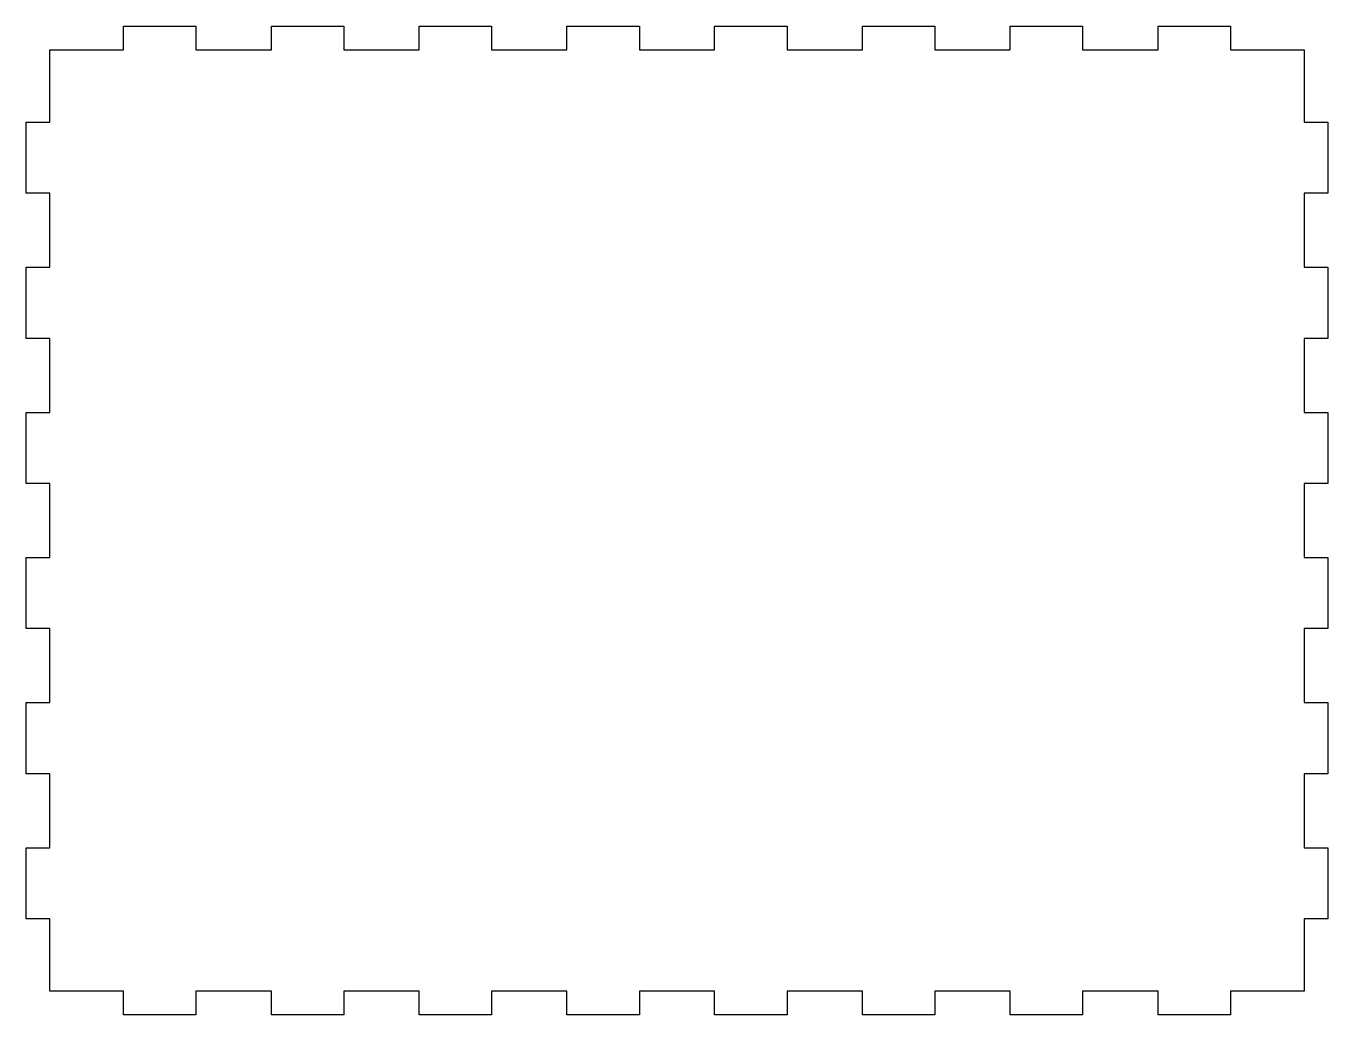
# Model space of a CAD drawing. Header units: metres. Extents: x -3 to 172, y -3 to 130.
import ezdxf

# ---------------------------------------------------------------- set-up
doc = ezdxf.new("R2010")
doc.units = ezdxf.units.M
doc.layers.add('bottom', color=7, linetype='Continuous')

msp = doc.modelspace()

# ---------------------------------------------------------------- linework, layer by layer
at = {"layer": 'bottom'}
msp.add_lwpolyline([(0, 0), (0, 9.75, 0.75), (0, 9.75), (-3.18, 9.75), (-3.18, 19.31), (0, 19.31, 0.75), (0, 19.31), (0, 29.26, 0.75), (0, 29.26), (-3.18, 29.26), (-3.18, 38.82), (0, 38.82, 0.75), (0, 38.82), (0, 48.77, 0.75), (0, 48.77), (-3.18, 48.77), (-3.18, 58.32), (0, 58.32, 0.75), (0, 58.32), (0, 68.28, 0.75), (0, 68.28), (-3.18, 68.28), (-3.18, 77.83), (0, 77.83, 0.75), (0, 77.83), (0, 87.78, 0.75), (0, 87.78), (-3.18, 87.78), (-3.18, 97.34), (0, 97.34, 0.75), (0, 97.34), (0, 107.29, 0.75), (0, 107.29), (-3.18, 107.29), (-3.18, 116.85), (0, 116.85, 0.75), (0, 116.85), (0, 126.6), (0, 126.6), (9.93, 126.6, 0.75), (9.93, 126.6), (9.93, 129.78), (19.66, 129.78), (19.66, 126.6, 0.75), (19.66, 126.6), (29.79, 126.6, 0.75), (29.79, 126.6), (29.79, 129.78), (39.52, 129.78), (39.52, 126.6, 0.75), (39.52, 126.6), (49.65, 126.6, 0.75), (49.65, 126.6), (49.65, 129.78), (59.38, 129.78), (59.38, 126.6, 0.75), (59.38, 126.6), (69.51, 126.6, 0.75), (69.51, 126.6), (69.51, 129.78), (79.24, 129.78), (79.24, 126.6, 0.75), (79.24, 126.6), (89.36, 126.6, 0.75), (89.36, 126.6), (89.36, 129.78), (99.09, 129.78), (99.09, 126.6, 0.75), (99.09, 126.6), (109.22, 126.6, 0.75), (109.22, 126.6), (109.22, 129.78), (118.95, 129.78), (118.95, 126.6, 0.75), (118.95, 126.6), (129.08, 126.6, 0.75), (129.08, 126.6), (129.08, 129.78), (138.81, 129.78), (138.81, 126.6, 0.75), (138.81, 126.6), (148.94, 126.6, 0.75), (148.94, 126.6), (148.94, 129.78), (158.67, 129.78), (158.67, 126.6, 0.75), (158.67, 126.6), (168.6, 126.6), (168.6, 126.6), (168.6, 116.85, 0.75), (168.6, 116.85), (171.78, 116.85), (171.78, 107.29), (168.6, 107.29, 0.75), (168.6, 107.29), (168.6, 97.34, 0.75), (168.6, 97.34), (171.78, 97.34), (171.78, 87.78), (168.6, 87.78, 0.75), (168.6, 87.78), (168.6, 77.83, 0.75), (168.6, 77.83), (171.78, 77.83), (171.78, 68.28), (168.6, 68.28, 0.75), (168.6, 68.28), (168.6, 58.32, 0.75), (168.6, 58.32), (171.78, 58.32), (171.78, 48.77), (168.6, 48.77, 0.75), (168.6, 48.77), (168.6, 38.82, 0.75), (168.6, 38.82), (171.78, 38.82), (171.78, 29.26), (168.6, 29.26, 0.75), (168.6, 29.26), (168.6, 19.31, 0.75), (168.6, 19.31), (171.78, 19.31), (171.78, 9.75), (168.6, 9.75, 0.75), (168.6, 9.75), (168.6, 0), (168.6, 0), (158.67, 0, 0.75), (158.67, 0), (158.67, -3.18), (148.94, -3.18), (148.94, 0, 0.75), (148.94, 0), (138.81, 0, 0.75), (138.81, 0), (138.81, -3.18), (129.08, -3.18), (129.08, 0, 0.75), (129.08, 0), (118.95, 0, 0.75), (118.95, 0), (118.95, -3.18), (109.22, -3.18), (109.22, 0, 0.75), (109.22, 0), (99.09, 0, 0.75), (99.09, 0), (99.09, -3.18), (89.36, -3.18), (89.36, 0, 0.75), (89.36, 0), (79.24, 0, 0.75), (79.24, 0), (79.24, -3.18), (69.51, -3.18), (69.51, 0, 0.75), (69.51, 0), (59.38, 0, 0.75), (59.38, 0), (59.38, -3.18), (49.65, -3.18), (49.65, 0, 0.75), (49.65, 0), (39.52, 0, 0.75), (39.52, 0), (39.52, -3.18), (29.79, -3.18), (29.79, 0, 0.75), (29.79, 0), (19.66, 0, 0.75), (19.66, 0), (19.66, -3.18), (9.93, -3.18), (9.93, 0, 0.75), (9.93, 0), (0, 0)], format="xyb", dxfattribs=at)

doc.saveas('drawing.dxf')
